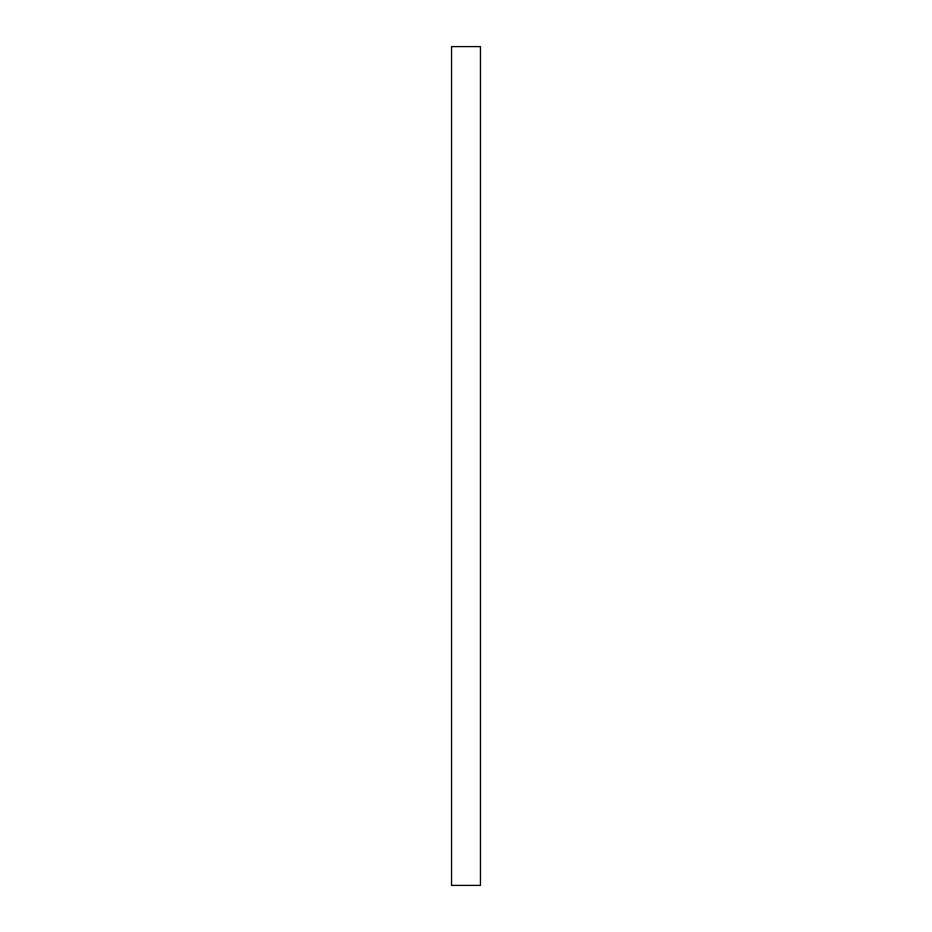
<?xml version="1.0" encoding="UTF-8"?>
<svg xmlns="http://www.w3.org/2000/svg" width="932" height="932" viewBox="0 0 932 932"><rect width="100%" height="100%" fill="white"/><g stroke="black" fill="none" stroke-linecap="round" stroke-linejoin="round"><path stroke-width="1.4" d="M480.458 46.6L451.542 46.6L451.542 885.4L480.458 885.4L480.458 46.6"/></g></svg>
